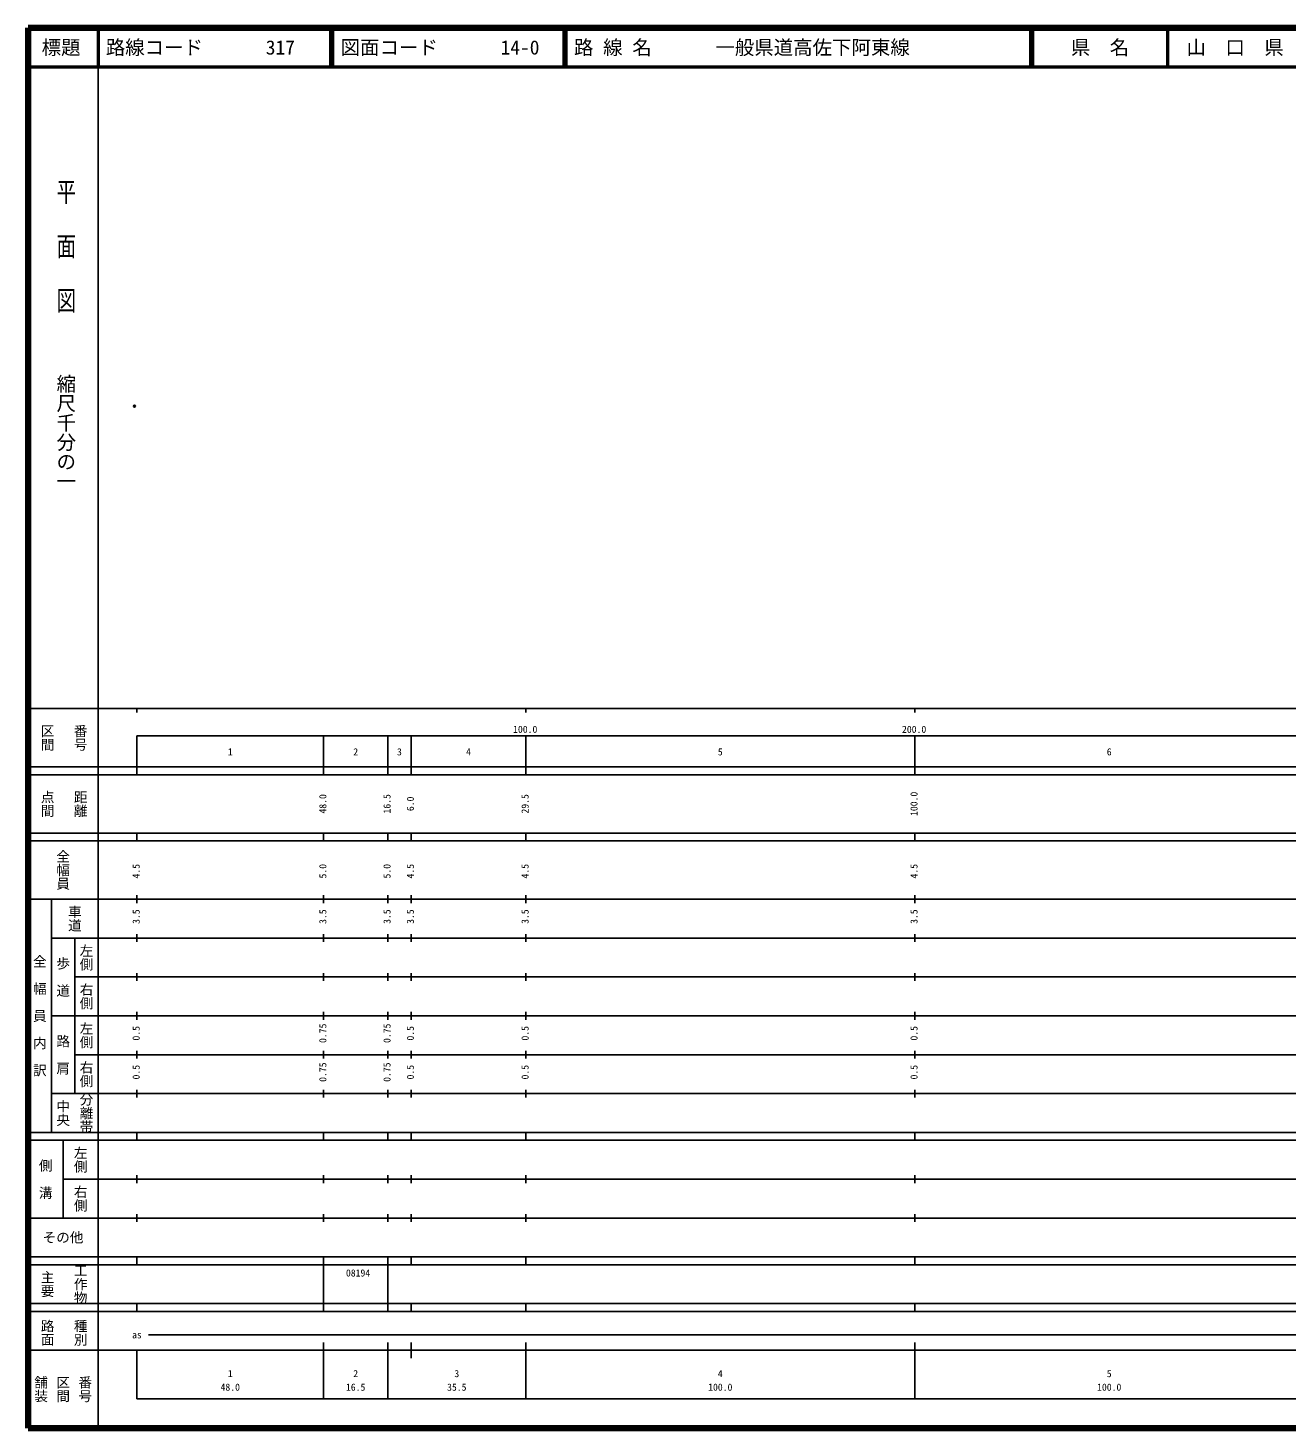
# Model space of a CAD drawing. Units: millimetres on the paper. Extents: x 40 to 680, y 20 to 380.
# Drawn here: x 40 to 363.7, y 20 to 380 of the extents above; entities that cross this region are included whole.
import ezdxf
from ezdxf.enums import TextEntityAlignment as Align

# ---------------------------------------------------------------- set-up
doc = ezdxf.new("R2010")
doc.units = ezdxf.units.MM
doc.header["$PDMODE"] = 32
doc.header["$PDSIZE"] = 0.5
doc.layers.add('M-OTRS', color=6, linetype='Continuous')
doc.layers.add('M-TTL-TXT', color=7, linetype='Continuous')
for name, color, linetype, lineweight in [('M-TTL', 2, 'Continuous', 140), ('M-TTL-BAND', 7, 'Continuous', 25), ('M-TTL-LINE', 7, 'Continuous', 50)]:
    doc.layers.add(name, color=color, linetype=linetype, lineweight=lineweight)
doc.styles.add('@ＭＳ ゴシック', font='')
doc.styles.add('ＭＳ ゴシック', font='')
doc.styles.get('@ＭＳ ゴシック').set_extended_font_data('@MS Gothic')
doc.styles.get('ＭＳ ゴシック').set_extended_font_data('MS Gothic')

msp = doc.modelspace()

# ---------------------------------------------------------------- linework, layer by layer
at = {"layer": 'M-OTRS'}
msp.add_point((67.347, 282.754), dxfattribs=at)
at = {"layer": 'M-TTL'}
for p, q in [((40, 380), (40, 20)), ((680, 380), (40, 380)), ((40, 20), (680, 20))]:
    msp.add_line(p, q, dxfattribs=at)
at = {"layer": 'M-TTL-BAND'}
for p, q in [((58, 370), (58, 20)), ((40, 205), (579, 205)), ((68, 205), (68, 204)), ((168, 205), (168, 204)), ((268, 205), (268, 204)), ((68, 198), (579, 198)), ((68, 198), (68, 188)), ((116, 188), (116, 198)), ((132.5, 188), (132.5, 198)), ((138.5, 188), (138.5, 198)), ((168, 188), (168, 198)), ((268, 188), (268, 198)), ((40, 190), (579, 190)), ((40, 188), (579, 188)), ((40, 173), (579, 173)), ((68, 171), (68, 173)), ((116, 171), (116, 173)), ((132.5, 171), (132.5, 173)), ((138.5, 171), (138.5, 173)), ((168, 171), (168, 173)), ((268, 171), (268, 173)), ((40, 171), (579, 171)), ((40, 156), (579, 156)), ((46, 96), (46, 156)), ((68, 155), (68, 157)), ((116, 155), (116, 157)), ((132.5, 155), (132.5, 157)), ((138.5, 155), (138.5, 157)), ((168, 155), (168, 157)), ((268, 155), (268, 157)), ((46, 146), (579, 146)), ((52, 146), (52, 106)), ((68, 145), (68, 147)), ((116, 145), (116, 147)), ((132.5, 145), (132.5, 147)), ((138.5, 145), (138.5, 147)), ((168, 145), (168, 147)), ((268, 145), (268, 147)), ((68, 135), (68, 137)), ((116, 135), (116, 137)), ((132.5, 135), (132.5, 137)), ((138.5, 135), (138.5, 137)), ((168, 135), (168, 137)), ((268, 135), (268, 137)), ((52, 136), (579, 136)), ((46, 126), (579, 126)), ((68, 125), (68, 127)), ((116, 125), (116, 127)), ((132.5, 125), (132.5, 127)), ((138.5, 125), (138.5, 127)), ((168, 125), (168, 127)), ((268, 125), (268, 127)), ((52, 116), (579, 116)), ((68, 115), (68, 117)), ((116, 115), (116, 117)), ((132.5, 115), (132.5, 117)), ((138.5, 115), (138.5, 117)), ((168, 115), (168, 117)), ((268, 115), (268, 117)), ((46, 106), (579, 106)), ((68, 105), (68, 107)), ((116, 105), (116, 107)), ((132.5, 105), (132.5, 107)), ((138.5, 105), (138.5, 107)), ((168, 105), (168, 107)), ((268, 105), (268, 107)), ((40, 96), (579, 96)), ((40, 94), (579, 94)), ((49, 94), (49, 74)), ((68, 94), (68, 96)), ((116, 94), (116, 96)), ((132.5, 94), (132.5, 96)), ((138.5, 94), (138.5, 96)), ((168, 94), (168, 96)), ((268, 94), (268, 96)), ((49, 84), (579, 84)), ((68, 83), (68, 85)), ((116, 83), (116, 85)), ((132.5, 83), (132.5, 85)), ((138.5, 83), (138.5, 85)), ((168, 83), (168, 85)), ((268, 83), (268, 85)), ((40, 74), (579, 74)), ((68, 73), (68, 75)), ((116, 73), (116, 75)), ((132.5, 73), (132.5, 75)), ((138.5, 73), (138.5, 75)), ((168, 73), (168, 75)), ((268, 73), (268, 75)), ((40, 64), (579, 64)), ((40, 62), (579, 62)), ((68, 62), (68, 64)), ((116, 62), (116, 64)), ((116, 52), (116, 62)), ((132.5, 62), (132.5, 64)), ((132.5, 52), (132.5, 62)), ((138.5, 62), (138.5, 64)), ((168, 62), (168, 64)), ((268, 62), (268, 64)), ((40, 52), (579, 52)), ((68, 50), (68, 52)), ((116, 50), (116, 52)), ((132.5, 50), (132.5, 52)), ((138.5, 50), (138.5, 52)), ((168, 50), (168, 52)), ((268, 50), (268, 52)), ((40, 50), (579, 50)), ((71, 44), (565, 44)), ((40, 40), (579, 40)), ((68, 40), (68, 27.5)), ((116, 27.5), (116, 42)), ((132.5, 27.5), (132.5, 42)), ((138.5, 38), (138.5, 42)), ((168, 27.5), (168, 42)), ((268, 27.5), (268, 42)), ((68, 27.5), (579, 27.5))]:
    msp.add_line(p, q, dxfattribs=at)
at = {"layer": 'M-TTL-LINE'}
for p, q in [((58, 380), (58, 370)), ((117.75, 380), (117.75, 370)), ((118.25, 380), (118.25, 370)), ((177.75, 380), (177.75, 370)), ((178.25, 380), (178.25, 370)), ((297.75, 380), (297.75, 370)), ((298.25, 380), (298.25, 370)), ((333, 380), (333, 370)), ((40, 370), (680, 370))]:
    msp.add_line(p, q, dxfattribs=at)

# ---------------------------------------------------------------- texts
at = {"layer": 'M-TTL-BAND', "style": '@ＭＳ ゴシック', "width": 1.4}
msp.add_text('平  面  図', height=3.666, rotation=270, dxfattribs=at).set_placement((49.777, 306.475), align=Align.MIDDLE_RIGHT)
at = {"layer": 'M-TTL-BAND', "style": '@ＭＳ ゴシック'}
msp.add_text('縮尺千分の一', height=3.666, rotation=270, dxfattribs=at).set_placement((49.777, 261.03), align=Align.MIDDLE_RIGHT)
for s, p in [('区間', (45, 197.5)), ('番号', (53.5, 197.5)), ('点間', (45, 180.5)), ('距離', (53.5, 180.5)), ('全幅員', (49, 163.5)), ('車道', (52, 151)), ('左側', (55, 141)), ('全\u3000幅\u3000員\u3000内\u3000訳', (43, 126)), ('歩\u3000道', (49, 136)), ('右側', (55, 131)), ('左側', (55, 121)), ('路\u3000肩', (49, 116)), ('右側', (55, 111)), ('分離帯', (55, 101)), ('中央', (49, 101)), ('左側', (53.5, 89)), ('側\u3000溝', (44.5, 84)), ('右側', (53.5, 79)), ('工作物', (53.5, 57)), ('主要', (45, 57)), ('路面', (45, 44.5)), ('種別', (53.5, 44.5)), ('舗装', (43.333, 30)), ('区間', (49, 30)), ('番号', (54.667, 30))]:
    msp.add_text(s, height=2.566, rotation=270, dxfattribs=at).set_placement(p, align=Align.MIDDLE_CENTER)
at = {"layer": 'M-TTL-BAND', "style": 'ＭＳ ゴシック'}
for s, p in [('100.0', (167.844, 198.195)), ('200.0', (267.844, 198.195)), ('1', (92, 192.405)), ('2', (124.25, 192.405)), ('3', (135.5, 192.405)), ('4', (153.25, 192.405)), ('5', (218, 192.405)), ('6', (318, 192.405)), ('as', (68, 42.5)), ('1', (92, 32.523)), ('2', (124.25, 32.523)), ('3', (150.25, 32.523)), ('4', (218, 32.523)), ('5', (318, 32.523)), ('48.0', (92, 29.033)), ('16.5', (124.25, 29.033)), ('35.5', (150.25, 29.033)), ('100.0', (218, 29.033)), ('100.0', (318, 29.033))]:
    msp.add_text(s, height=1.833, dxfattribs=at).set_placement(p, align=Align.BOTTOM_CENTER)
for s, p in [('48.0', (117.263, 180.5)), ('16.5', (133.763, 180.5)), ('6.0', (139.763, 180.5)), ('29.5', (169.263, 180.5)), ('100.0', (269.263, 180.5)), ('4.5', (69.263, 163.174)), ('5.0', (117.263, 163.174)), ('5.0', (133.763, 163.174)), ('4.5', (139.763, 163.174)), ('4.5', (169.263, 163.174)), ('4.5', (269.263, 163.174)), ('3.5', (69.263, 151.5)), ('3.5', (117.263, 151.5)), ('3.5', (133.763, 151.5)), ('3.5', (139.763, 151.5)), ('3.5', (169.263, 151.5)), ('3.5', (269.263, 151.5)), ('0.5', (69.263, 121.5)), ('0.75', (117.263, 121.5)), ('0.75', (133.763, 121.5)), ('0.5', (139.763, 121.5)), ('0.5', (169.263, 121.5)), ('0.5', (269.263, 121.5)), ('0.5', (69.263, 111.5)), ('0.75', (117.263, 111.5)), ('0.75', (133.763, 111.5)), ('0.5', (139.763, 111.5)), ('0.5', (169.263, 111.5)), ('0.5', (269.263, 111.5))]:
    msp.add_text(s, height=1.833, rotation=90, dxfattribs=at).set_placement(p, align=Align.BOTTOM_CENTER)
msp.add_text('その他', height=2.566, dxfattribs=at).set_placement((49, 69), align=Align.MIDDLE_CENTER)
msp.add_text('08194', height=1.833, dxfattribs=at).set_placement((121.75, 58.405), align=Align.BOTTOM_LEFT)
at = {"layer": 'M-TTL-TXT', "style": 'ＭＳ ゴシック'}
for s, p in [('標題', (48.5, 375)), ('県\u3000名', (315.625, 375)), ('山\u3000口\u3000県', (350.375, 375))]:
    msp.add_text(s, height=3.666, dxfattribs=at).set_placement(p, align=Align.MIDDLE_CENTER)
for s, p in [('路線コード', (60, 375)), ('317', (101.142, 375)), ('図面コード', (120.38, 375)), ('14-0', (161.521, 375)), ('路 線 名', (180.38, 375)), ('一般県道高佐下阿東線', (216.734, 375))]:
    msp.add_text(s, height=3.666, dxfattribs=at).set_placement(p, align=Align.MIDDLE_LEFT)

doc.saveas('drawing.dxf')
